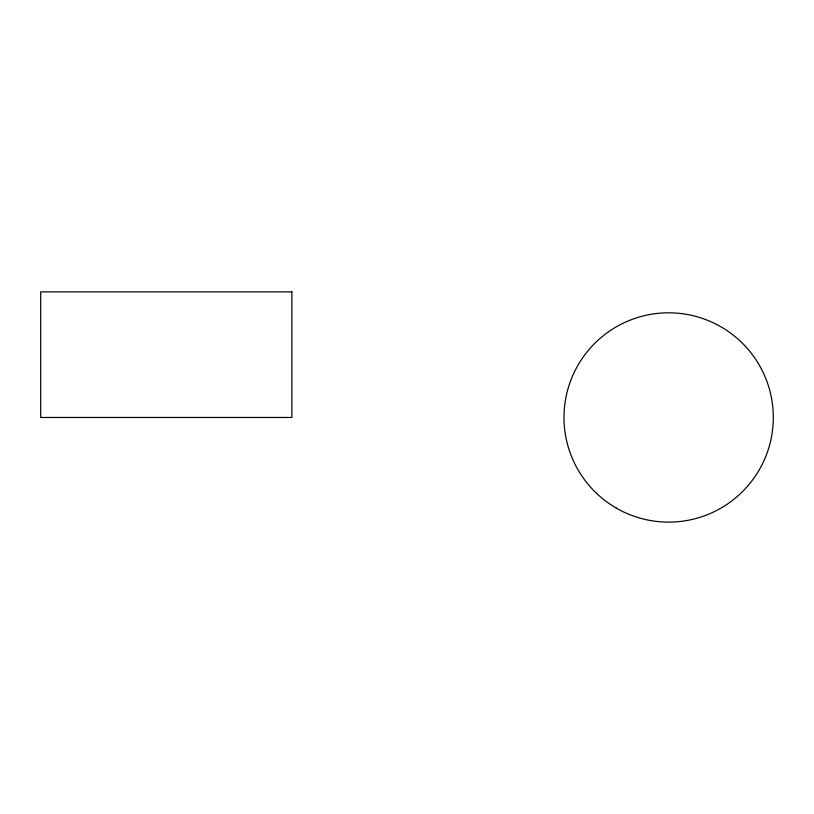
<?xml version="1.0" encoding="UTF-8"?>
<svg xmlns="http://www.w3.org/2000/svg" width="814" height="814" viewBox="0 0 814 814"><rect width="100%" height="100%" fill="white"/><g stroke="black" fill="none" stroke-linecap="round" stroke-linejoin="round"><path stroke-width="1.22" d="M291.88 291.88L40.7 291.88L40.7 417.47L291.88 417.47L291.88 291.88M616.31 508.099A104.66 104.66 0 0 0 773.3 417.47A104.66 104.66 0 0 0 616.31 326.831A104.66 104.66 0 0 0 616.31 508.099"/></g></svg>
